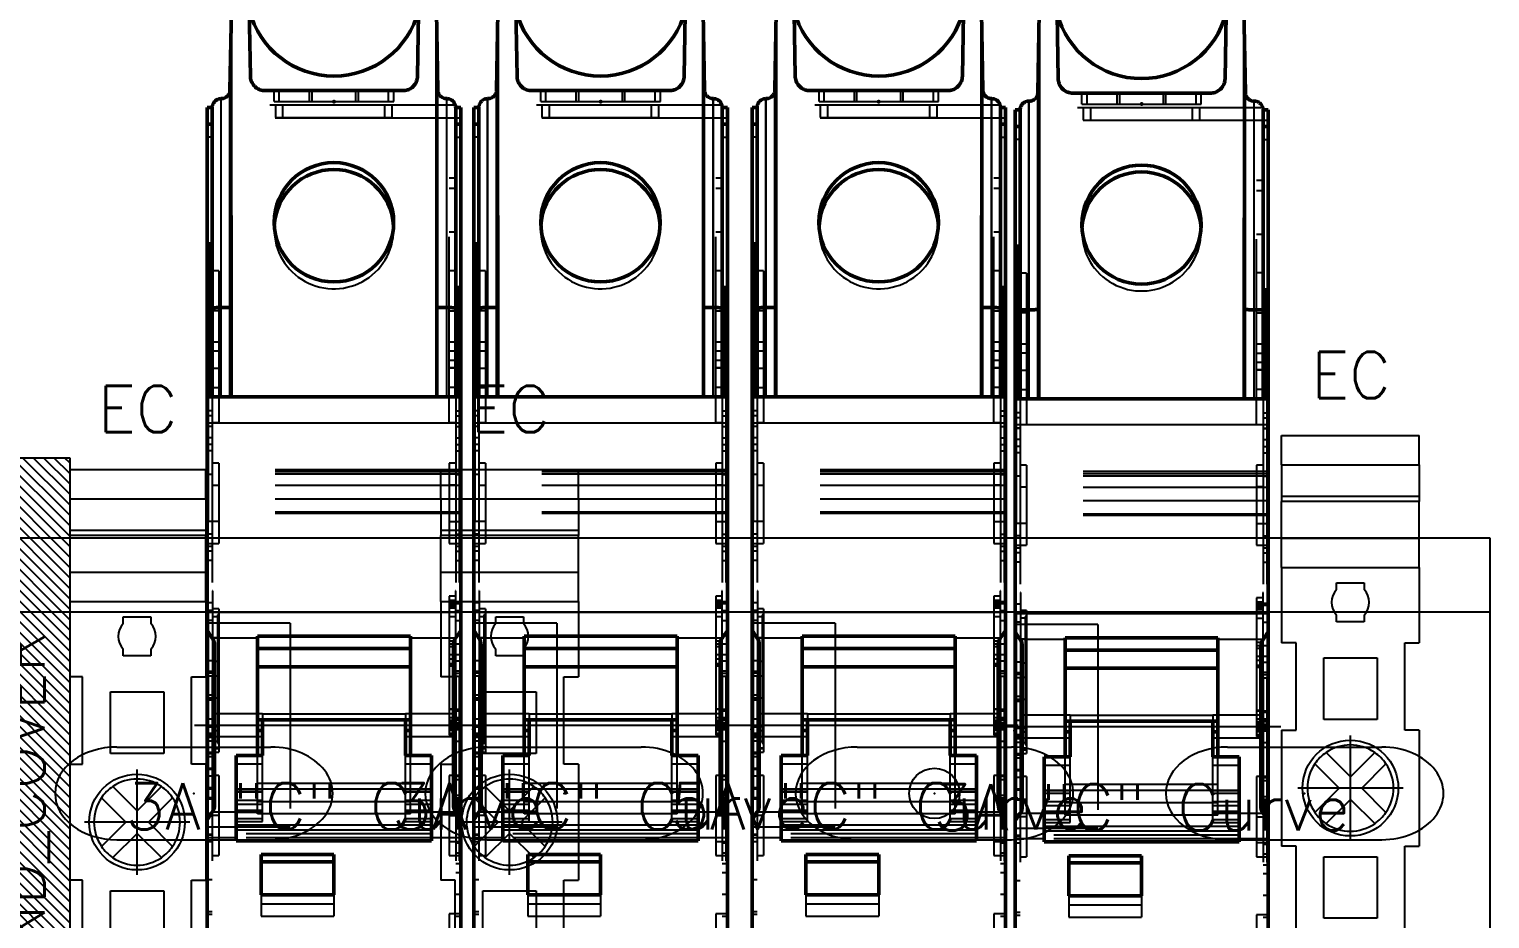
# Model space of a CAD drawing. Header units: inches. Extents: x 0.1 to 89.7, y 0.1 to 57.6.
# Drawn here: x 29.618 to 33.562, y 28.037 to 30.437 of the extents above; entities that cross this region are included whole.
import ezdxf
from ezdxf.enums import TextEntityAlignment as Align

# ---------------------------------------------------------------- set-up
doc = ezdxf.new("R2010")
doc.units = ezdxf.units.IN
doc.header["$MEASUREMENT"] = 0
doc.set_wipeout_variables(frame=1)
for name, pattern in [('CENTER', [2, 1.25, -0.25, 0.25, -0.25]), ('DASHED', [0.75, 0.5, -0.25]), ('DOT_CENTER', [14, 12, -1, 0, -1])]:
    doc.linetypes.add(name, pattern=pattern)
for name, color, linetype in [('1', 7, 'Continuous'), ('PMISC', 7, 'Continuous'), ('PRTG', 130, 'Continuous'), ('PSYMS', 7, 'Continuous'), ('PTERM', 4, 'Continuous')]:
    doc.layers.add(name, color=color, linetype=linetype)
for name, color, linetype, lineweight in [('2d ConnectionPoints', 7, 'Continuous', 50), ('AM_0', 7, 'Continuous', 50), ('AM_4', 3, 'Continuous', 25), ('AM_7', 7, 'CENTER', 25), ('AM_9', 6, 'DASHED', 25)]:
    doc.layers.add(name, color=color, linetype=linetype, lineweight=lineweight)
doc.styles.get("Standard").update_dxf_attribs({"font": 'arial.ttf'})
doc.styles.add('WD', font='romans.shx', dxfattribs={"height": 0.185})

# ---------------------------------------------------------------- blocks, each defined once
blk = doc.blocks.new('1489_1P_MINIATURE')
at = {"layer": '2d ConnectionPoints'}
for p in [(0.352, 3.8603), (0.0102, 2.1696)]:
    blk.add_point(p, dxfattribs=at)
at = {"layer": 'AM_0'}
for p, q in [((0.0717, 3.8913), (0.0799, 4.3612)), ((0.1268, 3.9283), (0.1192, 4.3612)), ((0.5848, 4.3612), (0.5773, 3.9283)), ((0.6241, 4.3612), (0.6323, 3.8913)), ((0.0744, 4.0439), (0.0747, 3.0646)), ((0.6293, 3.0646), (0.6296, 4.0439)), ((0.0475, 3.8681), (0.0482, 3.8681)), ((0.538, 3.8897), (0.1661, 3.8897)), ((0.6559, 3.8681), (0.6565, 3.8681)), ((0.0102, 3.8446), (0.0102, 2.1875)), ((0.0102, 3.8446), (0.0239, 3.8446)), ((0.0239, 3.0646), (0.0239, 3.8446)), ((0.6801, 3.0646), (0.6801, 3.8446)), ((0.6938, 3.8446), (0.6801, 3.8446)), ((0.6938, 0.5167), (0.6938, 3.8446)), ((0.0239, 3.7994), (0.0102, 3.7994)), ((0.6801, 3.7994), (0.6938, 3.7994)), ((0.0239, 3.4772), (0.0141, 3.4772)), ((0.0141, 3.4772), (0.0141, 3.0646)), ((0.6801, 3.3593), (0.6899, 3.3593)), ((0.6899, 3.3593), (0.6899, 3.0646)), ((0.0141, 3.3318), (0.0102, 3.3318)), ((0.0717, 3.306), (0.0744, 3.3114)), ((0.6296, 3.3114), (0.6323, 3.306)), ((0.6899, 3.32), (0.6938, 3.32)), ((0.0475, 3.3052), (0.0482, 3.3052)), ((0.6559, 3.3052), (0.6565, 3.3052)), ((0.0141, 3.2415), (0.0102, 3.2415)), ((0.6899, 3.2532), (0.6938, 3.2532)), ((0.0141, 3.1881), (0.0102, 3.1881)), ((0.6801, 3.1432), (0.6899, 3.1432)), ((0.0102, 3.0899), (0.0141, 3.0899)), ((0.6938, 3.0646), (0.0102, 3.0646)), ((0.1457, 2.4198), (0.5583, 2.4198)), ((0.1457, 2.0983), (0.1457, 2.4198)), ((0.5583, 2.0983), (0.5583, 2.4198)), ((0.0298, 1.9654), (0.0298, 2.3958)), ((0.5583, 2.3869), (0.1457, 2.3869)), ((0.6742, 2.3958), (0.6742, 1.9654)), ((0.5583, 2.3378), (0.1457, 2.3378)), ((0.0102, 2.1737), (0.0102, 0.5167)), ((0.1457, 2.195), (0.5583, 2.195)), ((0.1595, 2.1662), (0.1457, 2.1662)), ((0.1595, 2.195), (0.1595, 2.0983)), ((0.5445, 2.195), (0.5445, 2.0983)), ((0.5583, 2.1662), (0.5445, 2.1662)), ((0.1595, 2.0983), (0.0888, 2.0983)), ((0.0888, 2.0983), (0.0888, 1.869)), ((0.6153, 2.0983), (0.5445, 2.0983)), ((0.6153, 2.0983), (0.6153, 1.869)), ((0.0888, 1.869), (0.6153, 1.869)), ((0.352, 1.8317), (0.1556, 1.8317)), ((0.1556, 1.8317), (0.1556, 1.7232)), ((0.1556, 1.8125), (0.352, 1.8125)), ((0.352, 1.8317), (0.352, 1.7232)), ((0.352, 1.7232), (0.1556, 1.7232))]:
    blk.add_line(p, q, dxfattribs=at)
for points in [[(0.1661, 3.8897), (0.1626, 3.8899), (0.1592, 3.8903), (0.1559, 3.8911), (0.1526, 3.8921), (0.1495, 3.8934), (0.1464, 3.895), (0.1435, 3.8968), (0.1408, 3.8989), (0.1383, 3.9013), (0.136, 3.9038), (0.1339, 3.9065), (0.132, 3.9094), (0.1305, 3.9124), (0.1291, 3.9156), (0.1281, 3.9189), (0.1274, 3.9222), (0.1269, 3.9256), (0.1268, 3.9283)], [(0.5773, 3.9283), (0.577, 3.9249), (0.5765, 3.9215), (0.5757, 3.9182), (0.5747, 3.915), (0.5733, 3.9118), (0.5717, 3.9088), (0.5698, 3.9059), (0.5676, 3.9033), (0.5653, 3.9008), (0.5627, 3.8985), (0.5599, 3.8965), (0.557, 3.8947), (0.554, 3.8931), (0.5508, 3.8919), (0.5475, 3.8909), (0.5441, 3.8902), (0.5407, 3.8898), (0.538, 3.8897)], [(0.0239, 3.8446), (0.024, 3.8466), (0.0243, 3.8487), (0.0247, 3.8507), (0.0254, 3.8526), (0.0262, 3.8545), (0.0271, 3.8563), (0.0282, 3.8581), (0.0295, 3.8597), (0.0308, 3.8612), (0.0324, 3.8626), (0.034, 3.8639), (0.0357, 3.865), (0.0376, 3.8659), (0.0395, 3.8667), (0.0414, 3.8673), (0.0434, 3.8678), (0.0455, 3.868), (0.0475, 3.8681)], [(0.0482, 3.8681), (0.0502, 3.8682), (0.0523, 3.8685), (0.0543, 3.8689), (0.0562, 3.8696), (0.0581, 3.8703), (0.0599, 3.8713), (0.0617, 3.8724), (0.0633, 3.8736), (0.0648, 3.875), (0.0662, 3.8766), (0.0675, 3.8782), (0.0686, 3.8799), (0.0695, 3.8817), (0.0703, 3.8836), (0.0709, 3.8856), (0.0714, 3.8876), (0.0716, 3.8897), (0.0717, 3.8913)], [(0.6323, 3.8913), (0.6324, 3.8892), (0.6327, 3.8872), (0.6332, 3.8852), (0.6339, 3.8833), (0.6347, 3.8814), (0.6357, 3.8796), (0.6368, 3.8779), (0.6381, 3.8762), (0.6395, 3.8747), (0.641, 3.8734), (0.6427, 3.8722), (0.6444, 3.8711), (0.6463, 3.8702), (0.6482, 3.8694), (0.6502, 3.8688), (0.6522, 3.8684), (0.6542, 3.8682), (0.6559, 3.8681)], [(0.6565, 3.8681), (0.6586, 3.868), (0.6606, 3.8678), (0.6626, 3.8673), (0.6646, 3.8667), (0.6665, 3.8659), (0.6683, 3.865), (0.67, 3.8639), (0.6717, 3.8626), (0.6732, 3.8612), (0.6746, 3.8597), (0.6758, 3.8581), (0.6769, 3.8563), (0.6779, 3.8545), (0.6787, 3.8526), (0.6793, 3.8507), (0.6797, 3.8487), (0.68, 3.8466), (0.6801, 3.8446)], [(0.0239, 3.3044), (0.024, 3.3045), (0.0243, 3.3045), (0.0247, 3.3046), (0.0254, 3.3047), (0.0262, 3.3047), (0.0271, 3.3048), (0.0282, 3.3049), (0.0295, 3.3049), (0.0308, 3.305), (0.0324, 3.305), (0.034, 3.3051), (0.0357, 3.3051), (0.0376, 3.3051), (0.0395, 3.3052), (0.0414, 3.3052), (0.0434, 3.3052), (0.0455, 3.3052), (0.0475, 3.3052)], [(0.0482, 3.3052), (0.0502, 3.3052), (0.0523, 3.3052), (0.0543, 3.3053), (0.0562, 3.3053), (0.0581, 3.3053), (0.0599, 3.3053), (0.0617, 3.3054), (0.0633, 3.3054), (0.0648, 3.3055), (0.0662, 3.3055), (0.0675, 3.3056), (0.0686, 3.3056), (0.0695, 3.3057), (0.0703, 3.3058), (0.0709, 3.3058), (0.0714, 3.3059), (0.0716, 3.306), (0.0717, 3.306)], [(0.6323, 3.306), (0.6324, 3.306), (0.6327, 3.3059), (0.6332, 3.3058), (0.6339, 3.3058), (0.6347, 3.3057), (0.6357, 3.3056), (0.6368, 3.3056), (0.6381, 3.3055), (0.6395, 3.3055), (0.641, 3.3054), (0.6427, 3.3054), (0.6444, 3.3053), (0.6463, 3.3053), (0.6482, 3.3053), (0.6502, 3.3052), (0.6522, 3.3052), (0.6542, 3.3052), (0.6559, 3.3052)], [(0.6565, 3.3052), (0.6586, 3.3052), (0.6606, 3.3052), (0.6626, 3.3052), (0.6646, 3.3052), (0.6665, 3.3051), (0.6683, 3.3051), (0.67, 3.3051), (0.6717, 3.305), (0.6732, 3.305), (0.6746, 3.3049), (0.6758, 3.3049), (0.6769, 3.3048), (0.6779, 3.3047), (0.6787, 3.3047), (0.6793, 3.3046), (0.6797, 3.3045), (0.68, 3.3045), (0.6801, 3.3044)], [(0.0102, 2.4362), (0.013, 2.4314), (0.0158, 2.4269), (0.0186, 2.4228), (0.0212, 2.4191), (0.024, 2.4152)], [(0.0298, 2.3958), (0.0295, 2.4012), (0.0285, 2.4062), (0.0267, 2.4109), (0.024, 2.4152)], [(0.68, 2.4152), (0.6774, 2.4111), (0.6756, 2.4065), (0.6746, 2.4014), (0.6742, 2.3958)], [(0.68, 2.4152), (0.6822, 2.4182), (0.6847, 2.4216), (0.6874, 2.4257), (0.6902, 2.4301), (0.6938, 2.4362)], [(0.0102, 2.1875), (0.0104, 2.1806), (0.0102, 2.1737)], [(0.024, 1.946), (0.0218, 1.943), (0.0194, 1.9396), (0.0166, 1.9356), (0.0138, 1.9311), (0.0102, 1.925)], [(0.024, 1.946), (0.0266, 1.9502), (0.0284, 1.9547), (0.0295, 1.9599), (0.0298, 1.9654)], [(0.6742, 1.9654), (0.6745, 1.96), (0.6756, 1.955), (0.6774, 1.9503), (0.68, 1.946)], [(0.6938, 1.925), (0.691, 1.9299), (0.6882, 1.9343), (0.6854, 1.9385), (0.6829, 1.9422), (0.68, 1.946)]]:
    blk.add_lwpolyline(points, dxfattribs=at)
blk.add_arc((0.352, 4.1648), 0.2357, 194.3926, 345.6074, dxfattribs=at)
blk.add_ellipse((0.3518, 3.535), major_axis=(0.1611, 0), ratio=0.997564, dxfattribs=at)
blk.add_ellipse((0.3518, 3.5165), major_axis=(0.1611, 0), ratio=0.997564, start_param=0.057594, end_param=3.083999, dxfattribs=at)
at = {"layer": 'AM_4'}
for p, q in [((0.0475, 3.0646), (0.0475, 3.8681)), ((0.0482, 3.0646), (0.0482, 3.8681)), ((0.0717, 3.0646), (0.0717, 3.8913)), ((0.6323, 3.0646), (0.6323, 3.8913)), ((0.6559, 3.0646), (0.6559, 3.8681)), ((0.6565, 3.0646), (0.6565, 3.8681)), ((0.0239, 3.7645), (0.0102, 3.7645)), ((0.6801, 3.7645), (0.6938, 3.7645)), ((0.0141, 3.3122), (0.0102, 3.3122)), ((0.6899, 3.3004), (0.6938, 3.3004)), ((0.6899, 3.2729), (0.6938, 3.2729)), ((0.0141, 3.2611), (0.0102, 3.2611)), ((0.0239, 3.2415), (0.0141, 3.2415)), ((0.6801, 3.1629), (0.6899, 3.1629)), ((0.6801, 3.0843), (0.6899, 3.0843)), ((0.6938, 2.9942), (0.0102, 2.9942)), ((0.6938, 2.4843), (0.0102, 2.4843)), ((0.1457, 2.4152), (0.024, 2.4152)), ((0.68, 2.4152), (0.5583, 2.4152)), ((0.6153, 2.008), (0.0888, 2.008)), ((0.0888, 1.946), (0.024, 1.946)), ((0.68, 1.946), (0.6153, 1.946)), ((0.6153, 1.911), (0.0888, 1.911)), ((0.6153, 1.8977), (0.0888, 1.8977)), ((0.0888, 1.8769), (0.0102, 1.8769)), ((0.6938, 1.8769), (0.6153, 1.8769))]:
    blk.add_line(p, q, dxfattribs=at)
at = {"layer": 'AM_7'}
for p, q in [((0.0425, 3.2965), (0.0231, 3.2965)), ((0.6615, 3.2965), (0.681, 3.2965)), ((0.0095, 2.326), (0.0255, 2.326)), ((0.6946, 2.326), (0.6786, 2.326)), ((-0.024, 2.1806), (0.728, 2.1806)), ((0.01, 2.1551), (0.0143, 2.1551)), ((0.694, 2.1551), (0.6897, 2.1551)), ((0.0425, 1.937), (0.0231, 1.937)), ((0.6608, 1.937), (0.6954, 1.937)), ((0.0095, 1.8871), (0.0246, 1.8871)), ((0.6954, 1.8663), (0.6608, 1.8663))]:
    blk.add_line(p, q, dxfattribs=at)
at = {"layer": 'AM_9'}
for p, q in [((0.1909, 3.8603), (0.1909, 3.8897)), ((0.1909, 3.8603), (0.5131, 3.8603)), ((0.2047, 3.8603), (0.2047, 3.8897)), ((0.2862, 3.8603), (0.2862, 3.8897)), ((0.2931, 3.8603), (0.2931, 3.8897)), ((0.411, 3.8603), (0.411, 3.8897)), ((0.4178, 3.8603), (0.4178, 3.8897)), ((0.4994, 3.8603), (0.4994, 3.8897)), ((0.5131, 3.8603), (0.5131, 3.8897)), ((0.6793, 3.8505), (0.0247, 3.8505)), ((0.1949, 3.8171), (0.1949, 3.8505)), ((0.2145, 3.8171), (0.2145, 3.8505)), ((0.4895, 3.8171), (0.4895, 3.8505)), ((0.5092, 3.8171), (0.5092, 3.8505)), ((0.6938, 3.8156), (0.0102, 3.8156)), ((0.1949, 3.8171), (0.5092, 3.8171)), ((0.6801, 3.654), (0.6624, 3.654)), ((0.6624, 2.9959), (0.6624, 3.654)), ((0.6801, 3.6265), (0.6624, 3.6265)), ((0.1907, 3.535), (0.1907, 3.5165)), ((0.5128, 3.5165), (0.5128, 3.535)), ((0.6801, 3.5086), (0.6624, 3.5086)), ((0.0239, 3.4599), (0.0141, 3.4599)), ((0.0416, 3.4042), (0.0239, 3.4042)), ((0.0416, 3.4042), (0.0416, 2.9959)), ((0.6801, 3.4045), (0.6624, 3.4045)), ((0.6801, 3.3004), (0.6899, 3.3004)), ((0.0416, 3.212), (0.0239, 3.212)), ((0.6801, 3.212), (0.6624, 3.212)), ((0.0239, 3.1737), (0.0141, 3.1737)), ((0.0239, 3.1887), (0.0416, 3.1887)), ((0.6624, 3.1884), (0.6801, 3.1884)), ((0.6801, 3.1629), (0.6624, 3.1629)), ((0.0239, 3.139), (0.0141, 3.139)), ((0.0239, 3.1419), (0.0416, 3.1419)), ((0.6801, 3.1432), (0.6624, 3.1432)), ((0.6801, 3.1419), (0.6624, 3.1419)), ((0.0239, 3.0897), (0.0416, 3.0897)), ((0.6801, 3.0897), (0.6624, 3.0897)), ((0.0141, 1.9818), (0.0141, 3.0646)), ((0.0239, 3.0646), (0.0239, 1.2966)), ((0.6801, 3.0646), (0.6801, 1.2966)), ((0.6899, 3.0646), (0.6899, 1.5559)), ((0.0239, 3.0136), (0.0102, 3.0136)), ((0.0239, 3.027), (0.0141, 3.027)), ((0.0239, 2.9959), (0.0416, 2.9959)), ((0.6624, 2.9959), (0.6801, 2.9959)), ((0.6801, 3.027), (0.6899, 3.027)), ((0.6801, 3.0136), (0.6938, 3.0136)), ((0.0239, 2.9849), (0.0102, 2.9849)), ((0.0239, 2.9546), (0.0102, 2.9546)), ((0.0239, 2.9854), (0.0141, 2.9854)), ((0.6801, 2.9854), (0.6899, 2.9854)), ((0.6801, 2.9849), (0.6938, 2.9849)), ((0.6801, 2.9546), (0.6938, 2.9546)), ((0.0239, 2.9193), (0.0102, 2.9193)), ((0.0239, 2.9365), (0.0141, 2.9365)), ((0.6801, 2.9365), (0.6899, 2.9365)), ((0.6801, 2.9193), (0.6938, 2.9193)), ((0.0141, 2.88), (0.0102, 2.88)), ((0.0416, 2.8859), (0.0239, 2.8859)), ((0.0416, 2.8859), (0.0416, 2.6698)), ((0.6624, 2.8859), (0.6624, 2.6698)), ((0.6801, 2.8859), (0.6624, 2.8859)), ((0.6899, 2.88), (0.6938, 2.88)), ((0.6938, 2.8682), (0.0102, 2.8682)), ((0.6938, 2.8624), (0.0102, 2.8624)), ((0.6938, 2.8564), (0.0102, 2.8564)), ((0.0239, 2.8559), (0.0102, 2.8559)), ((0.6801, 2.8559), (0.6938, 2.8559)), ((0.6938, 2.8258), (0.0102, 2.8258)), ((0.0239, 2.8269), (0.0416, 2.8269)), ((0.6801, 2.8269), (0.6624, 2.8269)), ((0.6938, 2.7896), (0.0102, 2.7896)), ((0.6938, 2.7538), (0.0102, 2.7538)), ((0.6938, 2.7503), (0.0102, 2.7503)), ((0.0416, 2.7287), (0.0102, 2.7287)), ((0.6624, 2.7287), (0.6938, 2.7287)), ((0.0239, 2.6947), (0.0102, 2.6947)), ((0.6801, 2.6947), (0.6938, 2.6947)), ((0.0102, 2.6698), (0.0416, 2.6698)), ((0.0239, 2.6613), (0.0102, 2.6613)), ((0.0239, 2.6494), (0.0102, 2.6494)), ((0.6624, 2.6698), (0.6938, 2.6698)), ((0.6938, 2.6613), (0.6801, 2.6613)), ((0.6801, 2.6494), (0.6938, 2.6494)), ((0.0239, 2.6244), (0.0102, 2.6244)), ((0.6801, 2.6244), (0.6938, 2.6244)), ((0.0247, 2.5421), (0.0239, 2.5421)), ((0.0247, 2.5421), (0.0247, 2.1099)), ((0.6624, 2.5275), (0.6624, 2.1531)), ((0.6793, 2.5275), (0.6624, 2.5275)), ((0.6793, 2.5421), (0.6793, 2.1099)), ((0.6801, 2.5421), (0.6793, 2.5421)), ((0.0239, 2.5102), (0.0102, 2.5102)), ((0.0239, 2.4894), (0.0102, 2.4894)), ((0.0416, 2.4934), (0.0247, 2.4934)), ((0.0247, 2.4854), (0.0416, 2.4854)), ((0.0416, 2.4934), (0.0416, 2.1079)), ((0.6793, 2.5164), (0.6624, 2.5164)), ((0.6793, 2.514), (0.6624, 2.514)), ((0.6938, 2.5127), (0.6624, 2.5127)), ((0.6938, 2.5071), (0.6624, 2.5071)), ((0.6938, 2.507), (0.6624, 2.507)), ((0.6793, 2.5032), (0.6624, 2.5032)), ((0.6793, 2.5004), (0.6624, 2.5004)), ((0.6793, 2.4953), (0.6624, 2.4953)), ((0.6801, 2.5102), (0.6938, 2.5102)), ((0.6801, 2.4894), (0.6938, 2.4894)), ((0.0239, 2.462), (0.0102, 2.462)), ((0.2341, 2.4556), (0.0102, 2.4556)), ((0.0247, 2.4734), (0.0416, 2.4734)), ((0.0416, 2.4776), (0.0377, 2.4776)), ((0.0377, 2.4776), (0.0377, 2.1315)), ((0.0377, 2.4736), (0.0416, 2.4736)), ((0.0377, 2.4657), (0.0416, 2.4657)), ((0.2341, 2.4556), (0.2341, 1.9056)), ((0.6793, 2.472), (0.6624, 2.472)), ((0.6801, 2.4622), (0.6793, 2.4622)), ((0.6801, 2.462), (0.6938, 2.462)), ((0.0247, 2.4167), (0.0416, 2.4167)), ((0.0377, 2.4026), (0.0416, 2.4026)), ((0.6801, 2.4069), (0.6624, 2.4069)), ((0.0377, 2.3642), (0.0416, 2.3642)), ((0.6938, 2.3984), (0.6624, 2.3984)), ((0.6801, 2.391), (0.6624, 2.391)), ((0.6938, 2.3697), (0.6624, 2.3697)), ((0.0239, 2.3537), (0.0102, 2.3537)), ((0.0247, 2.3527), (0.0416, 2.3527)), ((0.6793, 2.3586), (0.6624, 2.3586)), ((0.6793, 2.3455), (0.6624, 2.3455)), ((0.6793, 2.3422), (0.6624, 2.3422)), ((0.6624, 2.3405), (0.6793, 2.3405)), ((0.6793, 2.3601), (0.6801, 2.3601)), ((0.6801, 2.3537), (0.6938, 2.3537)), ((0.0239, 2.3209), (0.0102, 2.3209)), ((0.0239, 2.3121), (0.0102, 2.3121)), ((0.0141, 2.2872), (0.0102, 2.2872)), ((0.0247, 2.3132), (0.0416, 2.3132)), ((0.0377, 2.3113), (0.0416, 2.3113)), ((0.6801, 2.3209), (0.6938, 2.3209)), ((0.6801, 2.3121), (0.6938, 2.3121)), ((0.6899, 2.2906), (0.6938, 2.2906)), ((0.0239, 2.261), (0.0102, 2.261)), ((0.0141, 2.2558), (0.0102, 2.2558)), ((0.0416, 2.2533), (0.0102, 2.2533)), ((0.0239, 2.2478), (0.0102, 2.2478)), ((0.6899, 2.2591), (0.6938, 2.2591)), ((0.1595, 2.2111), (0.0298, 2.2111)), ((0.1595, 2.2111), (0.1595, 2.195)), ((0.1595, 2.2106), (0.5445, 2.2106)), ((0.5445, 2.2111), (0.5445, 2.195)), ((0.6742, 2.2111), (0.5445, 2.2111)), ((0.6793, 2.2236), (0.6624, 2.2236)), ((0.6938, 2.2222), (0.6624, 2.2222)), ((0.6801, 2.2187), (0.6938, 2.2187)), ((0.6938, 2.214), (0.6899, 2.214)), ((0.0141, 2.2042), (0.0102, 2.2042)), ((0.0239, 2.1751), (0.0102, 2.1751)), ((0.0239, 2.1963), (0.0141, 2.1963)), ((0.0247, 2.1772), (0.0416, 2.1772)), ((0.0247, 2.1657), (0.0416, 2.1657)), ((0.0377, 2.1661), (0.0416, 2.1661)), ((0.6938, 2.2005), (0.6624, 2.2005)), ((0.6938, 2.1929), (0.6624, 2.1929)), ((0.6793, 2.189), (0.6624, 2.189)), ((0.6938, 2.1857), (0.6624, 2.1857)), ((0.6938, 2.1855), (0.6624, 2.1855)), ((0.6938, 2.1853), (0.6624, 2.1853)), ((0.6793, 2.1847), (0.6624, 2.1847)), ((0.6938, 2.1837), (0.6624, 2.1837)), ((0.6938, 2.1814), (0.6624, 2.1814)), ((0.6938, 2.1739), (0.6624, 2.1739)), ((0.6624, 2.1736), (0.6938, 2.1736)), ((0.6793, 2.17), (0.6624, 2.17)), ((0.6793, 2.1698), (0.6624, 2.1698)), ((0.6624, 2.1688), (0.6938, 2.1688)), ((0.6793, 2.1679), (0.6624, 2.1679)), ((0.6793, 2.1657), (0.6624, 2.1657)), ((0.6801, 2.1972), (0.6938, 2.1972)), ((0.6801, 2.1963), (0.6899, 2.1963)), ((0.6801, 2.1761), (0.6938, 2.1761)), ((0.6801, 2.1751), (0.6938, 2.1751)), ((0.0239, 2.1581), (0.0102, 2.1581)), ((0.0239, 2.1527), (0.0102, 2.1527)), ((0.0239, 2.1474), (0.0102, 2.1474)), ((0.0141, 2.1407), (0.0102, 2.1407)), ((0.0239, 2.1374), (0.0102, 2.1374)), ((0.0247, 2.1372), (0.0416, 2.1372)), ((0.0298, 2.1502), (0.1595, 2.1502)), ((0.0377, 2.1525), (0.0416, 2.1525)), ((0.0377, 2.1333), (0.0416, 2.1333)), ((0.0377, 2.1315), (0.0416, 2.1315)), ((0.5445, 2.1502), (0.6742, 2.1502)), ((0.6793, 2.1583), (0.6624, 2.1583)), ((0.6624, 2.1578), (0.6793, 2.1578)), ((0.6624, 2.1531), (0.6793, 2.1531)), ((0.6801, 2.1374), (0.6899, 2.1374)), ((0.6899, 2.1267), (0.6938, 2.1267)), ((0.0102, 2.1079), (0.0416, 2.1079)), ((0.0102, 2.106), (0.0141, 2.106)), ((0.0141, 2.1054), (0.0102, 2.1054)), ((0.0239, 2.1032), (0.0102, 2.1032)), ((0.0239, 2.0954), (0.0102, 2.0954)), ((0.0239, 2.1099), (0.0247, 2.1099)), ((0.0247, 2.1194), (0.0416, 2.1194)), ((0.0247, 2.1174), (0.0416, 2.1174)), ((0.1457, 1.9414), (0.1457, 2.0983)), ((0.1595, 1.9213), (0.1595, 2.0983)), ((0.5445, 1.9213), (0.5445, 2.0983)), ((0.5583, 1.9414), (0.5583, 2.0983)), ((0.6793, 2.1099), (0.6801, 2.1099)), ((0.6899, 2.1233), (0.6938, 2.1233)), ((0.6899, 2.1056), (0.6938, 2.1056)), ((0.6899, 2.1021), (0.6938, 2.1021)), ((0.6899, 2.0961), (0.6938, 2.0961)), ((0.0141, 2.074), (0.0102, 2.074)), ((0.0239, 2.0639), (0.0102, 2.0639)), ((0.0239, 2.0608), (0.0141, 2.0608)), ((0.1595, 2.0755), (0.0888, 2.0755)), ((0.6153, 2.0755), (0.5445, 2.0755)), ((0.6899, 2.0707), (0.6938, 2.0707)), ((0.0239, 2.0432), (0.0102, 2.0432)), ((0.0239, 2.0117), (0.0141, 2.0117)), ((0.0239, 2.0084), (0.0141, 2.0084)), ((0.0416, 2.0451), (0.0239, 2.0451)), ((0.0416, 2.0451), (0.0416, 1.829)), ((0.5583, 2.0235), (0.1457, 2.0235)), ((0.6624, 2.0451), (0.6624, 1.829)), ((0.6899, 2.0451), (0.6624, 2.0451)), ((0.6801, 2.0432), (0.6938, 2.0432)), ((0.6801, 2.0344), (0.6938, 2.0344)), ((0.6938, 2.0458), (0.6899, 2.0458)), ((0.6899, 2.0453), (0.6938, 2.0453)), ((0.0239, 1.9843), (0.0102, 1.9843)), ((0.0102, 1.9823), (0.0239, 1.9823)), ((0.0239, 1.9818), (0.0141, 1.9818)), ((0.1595, 2.0066), (0.0888, 2.0066)), ((0.1595, 1.9995), (0.0888, 1.9995)), ((0.1595, 1.9771), (0.0888, 1.9771)), ((0.5583, 1.9743), (0.1457, 1.9743)), ((0.6153, 2.0066), (0.5445, 2.0066)), ((0.6153, 1.9995), (0.5445, 1.9995)), ((0.6153, 1.9771), (0.5445, 1.9771)), ((0.6801, 1.9919), (0.6938, 1.9919)), ((0.6801, 1.9843), (0.6938, 1.9843)), ((0.6801, 1.9823), (0.6938, 1.9823)), ((0.6899, 2.0071), (0.6938, 2.0071)), ((0.0239, 1.9429), (0.0102, 1.9429)), ((0.1595, 1.9666), (0.0888, 1.9666)), ((0.1595, 1.9508), (0.0888, 1.9508)), ((0.1457, 1.946), (0.0888, 1.946)), ((0.1595, 1.9454), (0.0888, 1.9454)), ((0.5583, 1.9414), (0.1457, 1.9414)), ((0.6153, 1.9666), (0.5445, 1.9666)), ((0.6153, 1.9508), (0.5445, 1.9508)), ((0.6153, 1.9454), (0.5445, 1.9454)), ((0.6153, 1.946), (0.5583, 1.946)), ((0.2341, 1.9056), (0.0102, 1.9056)), ((0.1595, 1.9284), (0.0888, 1.9284)), ((0.0888, 1.9213), (0.1595, 1.9213)), ((0.6153, 1.9284), (0.5445, 1.9284)), ((0.5445, 1.9213), (0.6153, 1.9213)), ((0.6938, 1.9252), (0.6801, 1.9252)), ((0.6801, 1.9205), (0.6938, 1.9205)), ((0.0239, 1.884), (0.0102, 1.884)), ((0.0239, 1.866), (0.0102, 1.866)), ((0.6153, 1.8875), (0.0888, 1.8875)), ((0.6153, 1.8769), (0.0888, 1.8769)), ((0.6801, 1.8631), (0.6938, 1.8631)), ((0.0239, 1.829), (0.0416, 1.829)), ((0.6624, 1.829), (0.6899, 1.829)), ((0.6801, 1.8365), (0.6899, 1.8365)), ((0.6801, 1.8074), (0.6938, 1.8074)), ((0.6801, 1.7838), (0.6899, 1.7838)), ((0.0239, 1.764), (0.0102, 1.764)), ((0.1556, 1.7232), (0.1556, 1.6655)), ((0.1556, 1.6989), (0.352, 1.6989)), ((0.352, 1.7232), (0.352, 1.6655)), ((0.6801, 1.7248), (0.6899, 1.7248)), ((0.6938, 1.7013), (0.6899, 1.7013)), ((0.0102, 1.6789), (0.0239, 1.6789)), ((0.0102, 1.671), (0.0239, 1.671)), ((0.1556, 1.6655), (0.352, 1.6655)), ((0.6624, 1.6718), (0.6624, 1.5343)), ((0.6938, 1.6718), (0.6624, 1.6718)), ((0.6801, 1.6659), (0.6899, 1.6659))]:
    blk.add_line(p, q, dxfattribs=at)
for start_param, end_param in [(3.083999, 3.141593), (3.141593, 6.340779)]:
    blk.add_ellipse((0.3518, 3.5165), major_axis=(0.1611, 0), ratio=0.997564, start_param=start_param, end_param=end_param, dxfattribs=at)
at = {"style": 'WD', "width": 0.7}
for tag, p in [('INST', (0.3125, 5.3571)), ('LOC', (0.3125, 5.1875)), ('DESC1', (0.3125, 5.0312)), ('DESC2', (0.3125, 4.875)), ('DESC3', (0.3125, 4.7271)), ('XREF', (0.3125, 4.1562))]:
    blk.add_attdef(tag, text='', height=0.125, dxfattribs=at).set_placement(p, align=Align.CENTER)
at = {"style": 'WD'}
blk.add_attdef('TAG1', text='', height=0.125, dxfattribs=at).set_placement((0.3125, 4.5625), align=Align.CENTER)
at = {"style": 'WD', "flags": 9}
blk.add_attdef('FAMILY', (0.5172, 4.5273), '', height=0.01, dxfattribs=at)
for tag, p in [('CAT', (0.5422, 4.4832)), ('ASSYCODE', (0.5425, 4.4464)), ('MFG', (0.5403, 4.4637))]:
    blk.add_attdef(tag, text='', height=0.01, dxfattribs=at).set_placement(p, align=Align.CENTER)
blk = doc.blocks.new('E_NS_35_N-select__2', base_point=(-140.35, 64.25))
at = {"color": 7, "linetype": 'Continuous'}
for p, q in [((-138.32, 73.75), (-140.35, 73.75)), ((-140.35, 64.25), (-140.35, 73.75)), ((-138.32, 73.75), (-136.17, 73.75)), ((-138.32, 64.25), (-138.32, 73.75)), ((-136.17, 73.75), (-135.79, 73.75)), ((-136.17, 64.25), (-136.17, 73.75)), ((-133.28, 73.75), (-135.79, 73.75)), ((-135.79, 73.75), (-135.79, 64.25)), ((-131.25, 73.75), (-133.28, 73.75)), ((-133.28, 64.25), (-133.28, 73.75)), ((-131.25, 73.75), (-126.05, 73.75)), ((-131.25, 64.25), (-131.25, 73.75)), ((-126.05, 72.75), (-126.05, 73.75)), ((-120.05, 73.75), (-120.05, 72.75)), ((-120.05, 73.75), (-112.05, 73.75)), ((-112.05, 72.75), (-112.05, 73.75)), ((-106.05, 73.75), (-106.05, 72.75)), ((-106.05, 73.75), (-100.85, 73.75)), ((-100.85, 73.75), (-98.82, 73.75)), ((-100.85, 64.25), (-100.85, 73.75)), ((-96.31, 73.75), (-98.82, 73.75)), ((-98.82, 64.25), (-98.82, 73.75)), ((-96.31, 73.75), (-95.93, 73.75)), ((-96.31, 64.25), (-96.31, 73.75)), ((-95.93, 73.75), (-93.78, 73.75)), ((-95.93, 64.25), (-95.93, 73.75)), ((-93.78, 73.75), (-91.75, 73.75)), ((-93.78, 64.25), (-93.78, 73.75)), ((-91.75, 64.25), (-91.75, 73.75)), ((-120.05, 72.75), (-126.05, 72.75)), ((-106.05, 72.75), (-112.05, 72.75)), ((-125.02, 67.16), (-125.02, 70.84)), ((-125.02, 70.84), (-120.78, 70.84)), ((-120.78, 70.84), (-120.78, 67.16)), ((-118.5, 70.68), (-118.5, 70.68)), ((-118.5, 70.68), (-116.83, 69)), ((-117.73, 71.45), (-117.73, 71.45)), ((-116.05, 69.78), (-117.73, 71.45)), ((-114.37, 71.45), (-116.05, 69.78)), ((-115.27, 69), (-113.6, 70.68)), ((-114.37, 71.45), (-114.37, 71.45)), ((-113.6, 70.68), (-113.6, 70.68)), ((-111.32, 67.16), (-111.32, 70.84)), ((-111.32, 70.84), (-107.08, 70.84)), ((-107.08, 70.84), (-107.08, 67.16)), ((-130.2, 68.05), (-130.2, 69.95)), ((-130.2, 69.95), (-129.74, 69.95)), ((-127.96, 69.95), (-127.5, 69.95)), ((-127.5, 69.95), (-127.5, 68.05)), ((-104.6, 69.95), (-104.14, 69.95)), ((-104.6, 68.05), (-104.6, 69.95)), ((-102.36, 69.95), (-101.9, 69.95)), ((-101.9, 69.95), (-101.9, 68.05)), ((-116.83, 69), (-118.5, 67.32)), ((-113.6, 67.32), (-115.27, 69)), ((-129.74, 68.05), (-130.2, 68.05)), ((-127.5, 68.05), (-127.96, 68.05)), ((-117.73, 66.55), (-116.05, 68.22)), ((-116.05, 68.22), (-114.37, 66.55)), ((-104.14, 68.05), (-104.6, 68.05)), ((-101.9, 68.05), (-102.36, 68.05)), ((-120.78, 67.16), (-125.02, 67.16)), ((-118.5, 67.32), (-118.5, 67.32)), ((-117.73, 66.55), (-117.73, 66.55)), ((-114.37, 66.55), (-114.37, 66.55)), ((-113.6, 67.32), (-113.6, 67.32)), ((-107.08, 67.16), (-111.32, 67.16)), ((-126.05, 65.25), (-126.05, 64.25)), ((-120.05, 65.25), (-126.05, 65.25)), ((-120.05, 64.25), (-120.05, 65.25)), ((-112.05, 65.25), (-112.05, 64.25)), ((-106.05, 65.25), (-112.05, 65.25)), ((-106.05, 64.25), (-106.05, 65.25)), ((-138.32, 64.25), (-140.35, 64.25)), ((-138.32, 64.25), (-136.17, 64.25)), ((-136.17, 64.25), (-135.79, 64.25)), ((-133.28, 64.25), (-135.79, 64.25)), ((-131.25, 64.25), (-133.28, 64.25)), ((-131.25, 64.25), (-126.05, 64.25)), ((-120.05, 64.25), (-112.05, 64.25)), ((-106.05, 64.25), (-100.85, 64.25)), ((-100.85, 64.25), (-98.82, 64.25)), ((-96.31, 64.25), (-98.82, 64.25)), ((-96.31, 64.25), (-95.93, 64.25)), ((-95.93, 64.25), (-93.78, 64.25)), ((-93.78, 64.25), (-91.75, 64.25))]:
    blk.add_line(p, q, dxfattribs=at)
blk.add_circle((-116.05, 69), 3.3, dxfattribs=at)
for centre, radius, start, end in [((-116.05, 69), 2.97, 55.6625, 124.3375), ((-116.05, 69), 2.97, 145.6625, 214.3375), ((-116.05, 69), 2.97, 124.3344, 145.6656), ((-116.05, 69), 2.97, 34.3344, 55.6656), ((-116.05, 69), 2.97, 325.6625, 34.3375), ((-128.85, 69), 1.3, 47.0329, 132.9671), ((-103.25, 69), 1.3, 47.0329, 132.9671), ((-128.85, 69), 1.3, 227.0329, 312.9671), ((-103.25, 69), 1.3, 227.0329, 312.9671), ((-116.05, 69), 2.97, 214.3344, 235.6656), ((-116.05, 69), 2.97, 235.6625, 304.3375), ((-116.05, 69), 2.97, 304.3344, 325.6656)]:
    blk.add_arc(centre, radius, start, end, dxfattribs=at)
at = {"layer": '1', "color": 2, "linetype": 'DOT_CENTER'}
for p, q in [((-116.05, 72.63), (-116.05, 65.37)), ((-112.42, 69), (-119.68, 69))]:
    blk.add_line(p, q, dxfattribs=at)
blk = doc.blocks.new('PHOENIX_END_CLAMP_1')
at = {"xscale": 0.03909317721805836, "yscale": 0.03909317721805836, "zscale": 0.03909317721805836, "rotation": 270}
blk.add_blockref('E_NS_35_N-select__2', (0, 1.8999), dxfattribs=at)
at = {"style": 'WD', "width": 0.7}
for tag, p in [('DESC1', (0.1875, 2.4688)), ('DESC2', (0.1875, 2.3125)), ('DESC3', (0.1875, 2.1646))]:
    blk.add_attdef(tag, text='', height=0.125, dxfattribs=at).set_placement(p, align=Align.CENTER)
at = {"style": 'WD'}
blk.add_attdef('TAG1', text='', height=0.125, dxfattribs=at).set_placement((0.1875, 2), align=Align.CENTER)
at = {"style": 'WD', "flags": 9}
blk.add_attdef('FAMILY', (0.3922, 1.9648), '', height=0.01, dxfattribs=at)
for tag, p in [('CAT', (0.4172, 1.9207)), ('ASSYCODE', (0.4175, 1.8839)), ('MFG', (0.4153, 1.9012))]:
    blk.add_attdef(tag, text='', height=0.01, dxfattribs=at).set_placement(p, align=Align.CENTER)
blk = doc.blocks.new('wd_default_accessory')
at = {"style": 'WD', "flags": 1}
for tag, p in [('INST', (0, 0.4898)), ('LOC', (0, 0.3023)), ('P_TAGSTRIP', (0, 0.1148))]:
    blk.add_attdef(tag, text='', height=0.125, dxfattribs=at).set_placement(p, align=Align.MIDDLE_CENTER)
at = {"style": 'WD'}
blk.add_attdef('TERM', text='', height=0.125, dxfattribs=at).set_placement((-1.0446, -0.1822), align=Align.RIGHT)
blk.add_wipeout([(1, -0.25), (-1, -0.25), (-1, 0), (1, 0)])
for p, q in [((-0.9608, -0.25), (-0.7108, 0)), ((-0.9326, -0.25), (-0.6826, 0)), ((-0.9044, -0.25), (-0.6544, 0)), ((-0.8762, -0.25), (-0.6262, 0)), ((-0.848, -0.25), (-0.598, 0)), ((-0.8198, -0.25), (-0.5698, 0)), ((-0.7915, -0.25), (-0.5415, 0)), ((-0.7633, -0.25), (-0.5133, 0)), ((-0.7351, -0.25), (-0.4851, 0)), ((-0.7069, -0.25), (-0.4569, 0)), ((-0.6787, -0.25), (-0.4287, 0)), ((-0.6505, -0.25), (-0.4005, 0)), ((-0.6223, -0.25), (-0.3723, 0)), ((-0.5941, -0.25), (-0.3441, 0)), ((-0.5658, -0.25), (-0.3158, 0)), ((-0.5376, -0.25), (-0.2876, 0)), ((-0.5094, -0.25), (-0.2594, 0)), ((-0.453, -0.25), (-0.203, 0)), ((-0.3684, -0.25), (-0.1184, 0)), ((-0.3402, -0.25), (-0.0902, 0)), ((-0.2837, -0.25), (-0.0337, 0)), ((-0.2555, -0.25), (-0.0055, 0)), ((-0.1991, -0.25), (0.0509, 0)), ((-0.1709, -0.25), (0.0791, 0)), ((-0.1427, -0.25), (0.1073, 0)), ((-0.0863, -0.25), (0.1637, 0)), ((-0.058, -0.25), (0.192, 0)), ((-0.0298, -0.25), (0.2202, 0)), ((-0.0016, -0.25), (0.2484, 0)), ((0.0548, -0.25), (0.3048, 0)), ((0.083, -0.25), (0.333, 0)), ((0.1112, -0.25), (0.3612, 0)), ((0.1394, -0.25), (0.3902, 0.0008)), ((0.3933, -0.25), (0.6433, 0)), ((0.4216, -0.25), (0.6716, 0)), ((0.4498, -0.25), (0.6998, 0)), ((0.5062, -0.25), (0.7562, 0)), ((0.5626, -0.25), (0.8126, 0)), ((0.5908, -0.25), (0.8408, 0)), ((0.619, -0.25), (0.869, 0)), ((0.6755, -0.25), (0.9255, 0)), ((0.7319, -0.25), (0.9819, 0)), ((-1, -0.0621), (-0.9379, 0)), ((-1, -0.0282), (-0.9718, 0)), ((-1, -0.1199), (-0.8801, 0)), ((-1, -0.1481), (-0.8519, 0)), ((-1, -0.1763), (-0.8237, 0)), ((-1, -0.2046), (-0.7954, 0)), ((-1, -0.2328), (-0.7672, 0)), ((-1, -0.0926), (-0.9074, 0)), ((-0.989, -0.25), (-0.739, 0)), ((-0.4812, -0.25), (-0.2312, 0)), ((-0.4248, -0.25), (-0.1748, 0)), ((-0.3966, -0.25), (-0.1466, 0)), ((-0.3119, -0.25), (-0.0619, 0)), ((-0.2273, -0.25), (0.0227, 0)), ((-0.1145, -0.25), (0.1355, 0)), ((0.0266, -0.25), (0.2766, 0)), ((0.1677, -0.25), (0.4177, 0)), ((0.1959, -0.25), (0.4459, 0)), ((0.2241, -0.25), (0.4741, 0)), ((0.2523, -0.25), (0.5023, 0)), ((0.2805, -0.25), (0.5305, 0)), ((0.3087, -0.25), (0.5587, 0)), ((0.3369, -0.25), (0.5869, 0)), ((0.3651, -0.25), (0.6151, 0)), ((0.478, -0.25), (0.728, 0)), ((0.5344, -0.25), (0.7844, 0)), ((0.6472, -0.25), (0.8972, 0)), ((0.7037, -0.25), (0.9537, 0)), ((0.7601, -0.25), (1, -0.0101)), ((0.7883, -0.25), (1, -0.0383)), ((0.8165, -0.25), (1, -0.0665)), ((0.8447, -0.25), (1, -0.0947)), ((0.8729, -0.25), (1, -0.1229)), ((0.9012, -0.25), (1, -0.1512)), ((0.9294, -0.25), (1, -0.1794)), ((0.9576, -0.25), (1, -0.2076)), ((0.9858, -0.25), (1, -0.2358))]:
    blk.add_line(p, q)
blk.add_lwpolyline([(1, -0.25), (-1, -0.25), (-1, 0), (1, 0)], close=True)
at = {"style": 'WD', "flags": 1}
for tag, p in [('MFG', (-0.625, -0.0625)), ('WDBLKNAM', (0.5625, -0.0625)), ('CAT', (-0.625, -0.125)), ('FPT', (0.5625, -0.125)), ('ASSYCODE', (-0.625, -0.1875)), ('FP', (0.5625, -0.1875))]:
    blk.add_attdef(tag, text='', height=0.01, dxfattribs=at).set_placement(p, align=Align.MIDDLE_CENTER)
blk = doc.blocks.new('HDIN152C3')
for p, q in [((0, 0.69), (24, 0.69)), ((24, 0.69), (24, -0.69)), ((0, 0.49), (24, 0.49)), ((20.2918, 0.125), (20.7082, 0.125)), ((21.2918, 0.125), (21.7082, 0.125)), ((22.2918, 0.125), (22.7082, 0.125)), ((23.2918, 0.125), (23.7082, 0.125)), ((20.2918, -0.125), (20.7082, -0.125)), ((21.2918, -0.125), (21.7082, -0.125)), ((22.2918, -0.125), (22.7082, -0.125)), ((23.2918, -0.125), (23.7082, -0.125))]:
    blk.add_line(p, q)
blk.add_circle((22.5, 0), 0.068)
for centre, start_param, end_param in [((20.2918, 0), -1.570796, 1.570794), ((20.7082, 0), 1.570794, 4.712394), ((21.2918, 0), -1.570796, 1.570794), ((21.7082, 0), 1.570794, 4.712394), ((22.2918, 0), -1.570796, 1.570794), ((22.7082, 0), 1.570794, 4.712394), ((23.2918, 0), -1.570796, 1.570794), ((23.7082, 0), 1.570794, 4.712394)]:
    blk.add_ellipse(centre, major_axis=(-0.1668, 0), ratio=0.749429, start_param=start_param, end_param=end_param)
for p in [(20.5, 0), (21.5, 0), (22.5, 0), (23.5, 0)]:
    blk.add_point(p)
at = {"flags": 11}
for p in [(1.5, 0), (22.5, 0)]:
    blk.add_attdef('NC', text='', height=0.01, rotation=270, dxfattribs=at).set_placement(p, align=Align.MIDDLE)

msp = doc.modelspace()

# ---------------------------------------------------------------- block references
at = {"layer": 'PSYMS'}
ref = msp.add_blockref('1489_1P_MINIATURE', (30.08813, 26.37453), dxfattribs=dict(at, xscale=1.001880327007336, yscale=1.001880327007336, zscale=1.001880327007336))
ref.add_attrib('RATING1', '3A "C" Curve', dxfattribs={"layer": 'PRTG', "height": 0.125235, "style": 'WD', "flags": 8}).set_placement((30.44081, 28.27747), align=Align.CENTER)
ref = msp.add_blockref('1489_1P_MINIATURE', (30.80823, 26.37453), dxfattribs=dict(at, xscale=1.001880327007336, yscale=1.001880327007336, zscale=1.001880327007336))
ref.add_attrib('RATING1', '3A "C" Curve', dxfattribs={"layer": 'PRTG', "height": 0.125235, "style": 'WD', "flags": 8}).set_placement((31.16091, 28.27747), align=Align.CENTER)
ref = msp.add_blockref('1489_1P_MINIATURE', (31.55964, 26.37453), dxfattribs=dict(at, xscale=1.001880327007336, yscale=1.001880327007336, zscale=1.001880327007336))
ref.add_attrib('RATING1', '5A "C" Curve', dxfattribs={"layer": 'PRTG', "height": 0.125235, "style": 'WD', "flags": 8}).set_placement((31.91232, 28.27747), align=Align.CENTER)
ref = msp.add_blockref('1489_1P_MINIATURE', (32.27007, 26.375), dxfattribs=at)
ref.add_attrib('RATING1', '3A "C" Curve', dxfattribs={"layer": 'PRTG', "height": 0.125, "style": 'WD', "flags": 8}).set_placement((32.62208, 28.27436), align=Align.CENTER)
ref = msp.add_blockref('PHOENIX_END_CLAMP_1', (33, 27.4375), dxfattribs=dict(at, xscale=1.001880327007336, yscale=1.001880327007336, zscale=1.001880327007336))
ref.add_attrib('TAG1', 'EC', dxfattribs={"layer": 'PMISC', "height": 0.125235, "style": 'WD'}).set_placement((33.18785, 29.44126), align=Align.CENTER)
ref = msp.add_blockref('PHOENIX_END_CLAMP_1', (29.72289, 27.34569), dxfattribs=dict(at, xscale=1.001880327007336, yscale=1.001880327007336, zscale=1.001880327007336))
ref.add_attrib('TAG1', 'EC', dxfattribs={"layer": 'PMISC', "height": 0.125235, "style": 'WD'}).set_placement((29.91074, 29.34945), align=Align.CENTER)
ref = msp.add_blockref('PHOENIX_END_CLAMP_1', (30.72912, 27.34569), dxfattribs=dict(at, xscale=1.001880327007336, yscale=1.001880327007336, zscale=1.001880327007336))
ref.add_attrib('TAG1', 'EC', dxfattribs={"layer": 'PMISC', "height": 0.125235, "style": 'WD'}).set_placement((30.91697, 29.34945), align=Align.CENTER)

# ---------------------------------------------------------------- next in the draw order: block references
ref = msp.add_blockref('wd_default_accessory', (29.47703, 28.28098), dxfattribs=dict(at, rotation=90))
ref.add_attrib('TERM', 'END_COVER', dxfattribs={"layer": 'PTERM', "height": 0.125, "rotation": 90, "style": 'WD'}).set_placement((29.6592, 28.81372), align=Align.RIGHT)

# ---------------------------------------------------------------- next in the draw order: block references
msp.add_blockref('HDIN152C3', (9.5625, 28.375), dxfattribs=at)

doc.saveas('drawing.dxf')
